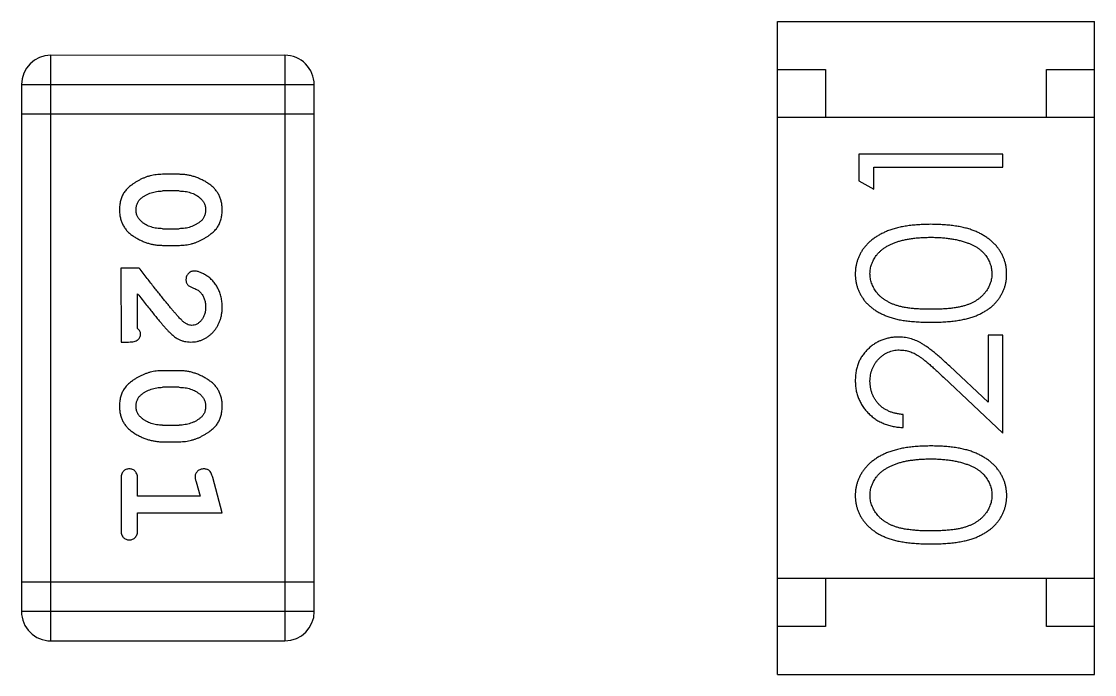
# Model space of a CAD drawing. Header units: millimetres. Extents: x 0 to 297, y 0 to 210.
# Drawn here: x 224.405 to 225.523, y 129.88 to 130.56 of the extents above; entities that cross this region are included whole.
import ezdxf

# ---------------------------------------------------------------- set-up
doc = ezdxf.new("R2010")
doc.units = ezdxf.units.MM
doc.layers.get('0').update_dxf_attribs({"linetype": 'CONTINUOUS'})

msp = doc.modelspace()

# ---------------------------------------------------------------- linework, layer by layer
at = {"color": 7, "linetype": 'Continuous'}
for p, q in [((225.1926, 129.8801), (225.1925, 130.5601)), ((225.1925, 130.5601), (225.5225, 130.5601)), ((225.5226, 129.8801), (225.5225, 130.5601)), ((224.6795, 130.5249), (224.4357, 130.5248)), ((224.4357, 129.9152), (224.4357, 130.5248)), ((224.6795, 130.5249), (224.6796, 129.9153)), ((225.1925, 130.5101), (225.2425, 130.5101)), ((225.2425, 130.5101), (225.2426, 130.4601)), ((225.4726, 130.4601), (225.4725, 130.5101)), ((225.4725, 130.5101), (225.5225, 130.5101)), ((224.4052, 130.4944), (224.4053, 129.9457)), ((224.4052, 130.4944), (224.71, 130.4944)), ((224.7101, 129.9458), (224.71, 130.4944)), ((224.4052, 130.4639), (224.71, 130.4639)), ((225.5226, 130.4601), (225.1926, 130.4601)), ((225.2773, 130.4219), (225.2773, 130.3942)), ((225.4273, 130.4219), (225.2773, 130.4219)), ((225.4273, 130.4085), (225.4273, 130.4219)), ((225.2927, 130.3854), (225.2927, 130.4085)), ((225.2927, 130.4085), (225.4273, 130.4085)), ((224.5696, 130.401), (224.5519, 130.401)), ((225.2773, 130.3942), (225.2927, 130.3854)), ((224.5694, 130.3837), (224.5522, 130.3837)), ((224.5522, 130.3443), (224.5694, 130.3443)), ((224.5519, 130.327), (224.5696, 130.327)), ((224.5088, 130.3034), (224.5089, 130.2263)), ((224.5277, 130.3034), (224.5088, 130.3034)), ((224.5262, 130.2405), (224.5262, 130.2767)), ((224.5089, 130.2263), (224.5167, 130.2263)), ((225.4119, 130.2335), (225.4119, 130.1637)), ((225.4273, 130.2335), (225.4119, 130.2335)), ((225.4273, 130.1316), (225.4273, 130.2335)), ((224.5697, 130.1965), (224.5519, 130.1965)), ((225.4119, 130.1637), (225.3719, 130.2012)), ((225.3652, 130.1897), (225.4273, 130.1316)), ((224.5694, 130.1792), (224.5522, 130.1792)), ((225.3235, 130.1373), (225.3235, 130.1508)), ((224.5522, 130.1398), (224.5694, 130.1398)), ((224.5519, 130.1225), (224.5697, 130.1225)), ((224.5089, 130.0832), (224.5089, 130.0313)), ((224.5262, 130.0659), (224.5262, 130.0832)), ((224.587, 130.0809), (224.5912, 130.0659)), ((224.6143, 130.0486), (224.6044, 130.0852)), ((224.5912, 130.0659), (224.5262, 130.0659)), ((224.5262, 130.0313), (224.5262, 130.0486)), ((224.5262, 130.0486), (224.6143, 130.0486)), ((224.7101, 129.9762), (224.4053, 129.9762)), ((225.5226, 129.9801), (225.1926, 129.9801)), ((225.2426, 129.9801), (225.2426, 129.9301)), ((225.4726, 129.9301), (225.4726, 129.9801)), ((224.7101, 129.9458), (224.4053, 129.9457)), ((225.2426, 129.9301), (225.1926, 129.9301)), ((225.5226, 129.9301), (225.4726, 129.9301)), ((224.4357, 129.9152), (224.6796, 129.9153)), ((225.1926, 129.8801), (225.5226, 129.8801))]:
    msp.add_line(p, q, dxfattribs=at)
for centre, start, end in [((224.4357, 130.4944), 90.0074, 180.0074), ((224.6795, 130.4944), 0.0074, 90.0074), ((224.4357, 129.9457), 180.0074, 270.0074), ((224.6796, 129.9457), 270.0074, 0.0074)]:
    msp.add_arc(centre, 0.0305, start, end, dxfattribs=at)
for points, knots in [([(224.5519, 130.401), (224.5508, 130.4009), (224.5487, 130.4009), (224.5455, 130.4006), (224.5424, 130.4001), (224.5393, 130.3994), (224.5362, 130.3986), (224.5332, 130.3974), (224.5303, 130.3962), (224.5274, 130.3947), (224.5247, 130.3931), (224.5221, 130.3915), (224.5198, 130.3898), (224.5177, 130.3882), (224.5158, 130.3865), (224.5142, 130.3848), (224.5128, 130.3831), (224.5112, 130.3807), (224.5095, 130.3775), (224.5082, 130.3733), (224.5074, 130.3687), (224.5073, 130.3656), (224.5073, 130.3639)], [0, 0, 0, 0, 0.049886, 0.09882, 0.148132, 0.19689, 0.246038, 0.295176, 0.345305, 0.395692, 0.445312, 0.491875, 0.535813, 0.577009, 0.616081, 0.652689, 0.687585, 0.720206, 0.785062, 0.85223, 0.923759, 1, 1, 1, 1]), ([(224.6142, 130.3642), (224.6142, 130.3656), (224.6141, 130.3684), (224.6134, 130.3725), (224.6123, 130.3763), (224.6107, 130.3799), (224.6086, 130.3832), (224.6061, 130.3863), (224.6032, 130.3891), (224.5998, 130.3915), (224.5962, 130.3937), (224.5925, 130.3956), (224.5888, 130.3973), (224.585, 130.3986), (224.5812, 130.3997), (224.5774, 130.4004), (224.5735, 130.4009), (224.5709, 130.4009), (224.5696, 130.401)], [0, 0, 0, 0, 0.06692, 0.130834, 0.19258, 0.252759, 0.312631, 0.373411, 0.436359, 0.501894, 0.568244, 0.632472, 0.69556, 0.757163, 0.818592, 0.878885, 0.939235, 1, 1, 1, 1]), ([(224.5299, 130.376), (224.5306, 130.3766), (224.5322, 130.3779), (224.5348, 130.3794), (224.5374, 130.3807), (224.5402, 130.3818), (224.543, 130.3826), (224.546, 130.3832), (224.549, 130.3836), (224.5511, 130.3836), (224.5522, 130.3837)], [0, 0, 0, 0, 0.124927, 0.248361, 0.370889, 0.492583, 0.61616, 0.741472, 0.869044, 1, 1, 1, 1]), ([(224.5694, 130.3837), (224.5704, 130.3836), (224.5725, 130.3836), (224.5756, 130.3833), (224.5785, 130.3827), (224.5813, 130.3819), (224.584, 130.3809), (224.5865, 130.3796), (224.5889, 130.3782), (224.5904, 130.377), (224.5911, 130.3764)], [0, 0, 0, 0, 0.135446, 0.266257, 0.393419, 0.517936, 0.639137, 0.758785, 0.879345, 1, 1, 1, 1]), ([(224.5246, 130.3639), (224.5246, 130.3645), (224.5246, 130.3658), (224.5249, 130.3676), (224.5253, 130.3693), (224.5259, 130.3708), (224.5266, 130.3723), (224.5275, 130.3737), (224.5286, 130.3749), (224.5294, 130.3756), (224.5299, 130.376)], [0, 0, 0, 0, 0.139844, 0.271849, 0.399162, 0.521619, 0.6402, 0.758957, 0.87828, 1, 1, 1, 1]), ([(224.5911, 130.3764), (224.5916, 130.376), (224.5925, 130.3752), (224.5937, 130.3739), (224.5947, 130.3725), (224.5955, 130.3709), (224.5962, 130.3693), (224.5966, 130.3677), (224.5969, 130.3659), (224.5969, 130.3647), (224.5969, 130.3641)], [0, 0, 0, 0, 0.13042, 0.256046, 0.378133, 0.498725, 0.620452, 0.742761, 0.869406, 1, 1, 1, 1]), ([(224.5073, 130.3639), (224.5073, 130.3625), (224.5074, 130.3597), (224.5081, 130.3556), (224.5092, 130.3517), (224.5108, 130.3482), (224.5128, 130.3448), (224.5154, 130.3418), (224.5183, 130.339), (224.5217, 130.3365), (224.5253, 130.3343), (224.529, 130.3324), (224.5327, 130.3307), (224.5364, 130.3294), (224.5402, 130.3283), (224.5441, 130.3276), (224.548, 130.3271), (224.5506, 130.3271), (224.5519, 130.327)], [0, 0, 0, 0, 0.067217, 0.131051, 0.19272, 0.252824, 0.312745, 0.373449, 0.436041, 0.501494, 0.567761, 0.632087, 0.695096, 0.757109, 0.817993, 0.878657, 0.939311, 1, 1, 1, 1]), ([(224.5304, 130.3516), (224.5299, 130.352), (224.529, 130.3528), (224.5278, 130.3541), (224.5268, 130.3555), (224.526, 130.357), (224.5254, 130.3586), (224.5249, 130.3603), (224.5246, 130.3621), (224.5246, 130.3633), (224.5246, 130.3639)], [0, 0, 0, 0, 0.129853, 0.25607, 0.380154, 0.49978, 0.62208, 0.743277, 0.868791, 1, 1, 1, 1]), ([(224.5696, 130.327), (224.5707, 130.327), (224.5729, 130.3271), (224.576, 130.3274), (224.5792, 130.3279), (224.5823, 130.3286), (224.5853, 130.3295), (224.5883, 130.3306), (224.5913, 130.3319), (224.5942, 130.3334), (224.5969, 130.335), (224.5995, 130.3366), (224.6018, 130.3383), (224.6039, 130.34), (224.6058, 130.3417), (224.6074, 130.3434), (224.6088, 130.3451), (224.6104, 130.3475), (224.612, 130.3507), (224.6133, 130.3548), (224.6141, 130.3594), (224.6142, 130.3625), (224.6142, 130.3642)], [0, 0, 0, 0, 0.049855, 0.099516, 0.148482, 0.19758, 0.246804, 0.296268, 0.346517, 0.397047, 0.446826, 0.49336, 0.537801, 0.579207, 0.617974, 0.654833, 0.689171, 0.722088, 0.786392, 0.853518, 0.924186, 1, 1, 1, 1]), ([(224.5969, 130.3641), (224.5969, 130.3634), (224.5969, 130.3622), (224.5967, 130.3604), (224.5962, 130.3587), (224.5956, 130.3571), (224.5949, 130.3556), (224.594, 130.3543), (224.5929, 130.353), (224.5921, 130.3523), (224.5917, 130.3519)], [0, 0, 0, 0, 0.138115, 0.270177, 0.397547, 0.520057, 0.63869, 0.757499, 0.878226, 1, 1, 1, 1]), ([(224.5522, 130.3443), (224.5511, 130.3444), (224.549, 130.3444), (224.546, 130.3447), (224.543, 130.3453), (224.5402, 130.3461), (224.5375, 130.3471), (224.535, 130.3484), (224.5326, 130.3498), (224.5311, 130.351), (224.5304, 130.3516)], [0, 0, 0, 0, 0.135449, 0.266263, 0.393429, 0.516942, 0.639128, 0.758779, 0.879341, 1, 1, 1, 1]), ([(224.5917, 130.3519), (224.5909, 130.3513), (224.5893, 130.3501), (224.5867, 130.3486), (224.5841, 130.3472), (224.5813, 130.3462), (224.5785, 130.3453), (224.5755, 130.3448), (224.5725, 130.3444), (224.5704, 130.3444), (224.5694, 130.3443)], [0, 0, 0, 0, 0.125331, 0.248948, 0.371201, 0.494032, 0.616811, 0.742104, 0.868849, 1, 1, 1, 1]), ([(225.3523, 130.3489), (225.35, 130.3488), (225.3456, 130.3488), (225.339, 130.3485), (225.3328, 130.3479), (225.3269, 130.3472), (225.3215, 130.3462), (225.3163, 130.3451), (225.3116, 130.3437), (225.3072, 130.3421), (225.3031, 130.3402), (225.2992, 130.3383), (225.2957, 130.3362), (225.2924, 130.334), (225.2894, 130.3316), (225.2866, 130.329), (225.2841, 130.3263), (225.2818, 130.3234), (225.2798, 130.3204), (225.2781, 130.3173), (225.2767, 130.3142), (225.2755, 130.3109), (225.2746, 130.3076), (225.2739, 130.3041), (225.2735, 130.3006), (225.2735, 130.2983), (225.2734, 130.2971)], [0, 0, 0, 0, 0.065278, 0.127205, 0.186168, 0.241675, 0.294115, 0.343609, 0.390387, 0.434463, 0.476646, 0.517002, 0.555936, 0.593716, 0.630057, 0.665601, 0.700745, 0.734917, 0.768681, 0.802087, 0.834849, 0.867433, 0.900138, 0.932806, 0.966212, 1, 1, 1, 1]), ([(225.4311, 130.2971), (225.4311, 130.2983), (225.4311, 130.3007), (225.4306, 130.3042), (225.43, 130.3076), (225.4291, 130.311), (225.4278, 130.3142), (225.4264, 130.3174), (225.4246, 130.3205), (225.4227, 130.3235), (225.4204, 130.3264), (225.4179, 130.3291), (225.4151, 130.3317), (225.412, 130.3341), (225.4087, 130.3364), (225.4052, 130.3385), (225.4014, 130.3404), (225.3973, 130.3422), (225.3929, 130.3438), (225.3882, 130.3451), (225.3831, 130.3463), (225.3776, 130.3472), (225.3718, 130.3479), (225.3656, 130.3485), (225.3591, 130.3488), (225.3546, 130.3488), (225.3523, 130.3489)], [0, 0, 0, 0, 0.033824, 0.067298, 0.10028, 0.133019, 0.165736, 0.198792, 0.232372, 0.266409, 0.301016, 0.336196, 0.371972, 0.408574, 0.446394, 0.485225, 0.525372, 0.567224, 0.611081, 0.65775, 0.70702, 0.759235, 0.814484, 0.873227, 0.934937, 1, 1, 1, 1]), ([(225.2888, 130.2975), (225.2889, 130.2992), (225.2891, 130.3024), (225.2903, 130.3073), (225.2925, 130.312), (225.2948, 130.3157), (225.2971, 130.3186), (225.2991, 130.3206), (225.3013, 130.3226), (225.3038, 130.3244), (225.3065, 130.3261), (225.3095, 130.3276), (225.3126, 130.3291), (225.3161, 130.3304), (225.3197, 130.3316), (225.3236, 130.3326), (225.3278, 130.3334), (225.3322, 130.3342), (225.3369, 130.3347), (225.3418, 130.3351), (225.347, 130.3353), (225.3505, 130.3354), (225.3523, 130.3354)], [0, 0, 0, 0, 0.059689, 0.119507, 0.181075, 0.246162, 0.279894, 0.314468, 0.350403, 0.387474, 0.426147, 0.466624, 0.508745, 0.553328, 0.600058, 0.649177, 0.700552, 0.754894, 0.811825, 0.871514, 0.934319, 1, 1, 1, 1]), ([(225.3523, 130.3354), (225.3541, 130.3354), (225.3576, 130.3353), (225.3629, 130.3351), (225.3679, 130.3346), (225.3727, 130.334), (225.3773, 130.3332), (225.3817, 130.3323), (225.3859, 130.3311), (225.3887, 130.3302), (225.39, 130.3297)], [0, 0, 0, 0, 0.141157, 0.277773, 0.409244, 0.535676, 0.657497, 0.775458, 0.889412, 1, 1, 1, 1]), ([(225.39, 130.3297), (225.391, 130.3293), (225.3931, 130.3286), (225.396, 130.3272), (225.3988, 130.3258), (225.4013, 130.3242), (225.4036, 130.3224), (225.4057, 130.3206), (225.4076, 130.3186), (225.4099, 130.3158), (225.4122, 130.3121), (225.4142, 130.3074), (225.4155, 130.3025), (225.4157, 130.2992), (225.4158, 130.2975)], [0, 0, 0, 0, 0.075949, 0.148549, 0.218996, 0.286119, 0.351826, 0.416074, 0.478265, 0.540325, 0.660405, 0.774606, 0.887187, 1, 1, 1, 1]), ([(224.5727, 130.2484), (224.5723, 130.2489), (224.5713, 130.2498), (224.5697, 130.2514), (224.568, 130.2533), (224.5661, 130.2555), (224.5639, 130.2579), (224.5616, 130.2607), (224.5591, 130.2637), (224.5564, 130.267), (224.5535, 130.2706), (224.5504, 130.2744), (224.5471, 130.2786), (224.5436, 130.283), (224.5399, 130.2877), (224.536, 130.2927), (224.5319, 130.298), (224.5292, 130.3016), (224.5277, 130.3034)], [0, 0, 0, 0, 0.026647, 0.057942, 0.094152, 0.134806, 0.180631, 0.231142, 0.286385, 0.346321, 0.411439, 0.481035, 0.555329, 0.634592, 0.718826, 0.807759, 0.901393, 1, 1, 1, 1]), ([(224.5849, 130.3003), (224.5844, 130.3003), (224.5833, 130.3002), (224.5817, 130.2997), (224.5803, 130.2988), (224.579, 130.2977), (224.5779, 130.2964), (224.5771, 130.2948), (224.5766, 130.2932), (224.5765, 130.292), (224.5765, 130.2915)], [0, 0, 0, 0, 0.120856, 0.239483, 0.360995, 0.490166, 0.620982, 0.746416, 0.870253, 1, 1, 1, 1]), ([(224.6143, 130.263), (224.6142, 130.2647), (224.6141, 130.2681), (224.6132, 130.273), (224.6118, 130.2778), (224.6098, 130.2823), (224.6074, 130.2864), (224.6045, 130.29), (224.6013, 130.2932), (224.5977, 130.2957), (224.5941, 130.2977), (224.5908, 130.2991), (224.5878, 130.3001), (224.5858, 130.3002), (224.5849, 130.3003)], [0, 0, 0, 0, 0.098286, 0.193983, 0.289056, 0.384352, 0.477435, 0.566197, 0.652355, 0.737986, 0.818188, 0.887401, 0.94802, 1, 1, 1, 1]), ([(225.2734, 130.2971), (225.2735, 130.2959), (225.2735, 130.2936), (225.2739, 130.2901), (225.2746, 130.2867), (225.2755, 130.2834), (225.2767, 130.2802), (225.2781, 130.2771), (225.2799, 130.2741), (225.2818, 130.2711), (225.284, 130.2683), (225.2865, 130.2656), (225.2892, 130.2632), (225.2921, 130.2609), (225.2954, 130.2587), (225.2988, 130.2567), (225.3025, 130.2549), (225.3065, 130.2532), (225.3108, 130.2517), (225.3155, 130.2504), (225.3206, 130.2493), (225.3261, 130.2485), (225.3321, 130.2478), (225.3385, 130.2473), (225.3453, 130.247), (225.35, 130.2469), (225.3524, 130.2469)], [0, 0, 0, 0, 0.033742, 0.066533, 0.099153, 0.13154, 0.164087, 0.196563, 0.229707, 0.263315, 0.297504, 0.331686, 0.366482, 0.4021, 0.438958, 0.476748, 0.515985, 0.556589, 0.599519, 0.645765, 0.695487, 0.748721, 0.805687, 0.866754, 0.931405, 1, 1, 1, 1]), ([(225.3523, 130.2604), (225.3503, 130.2604), (225.3464, 130.2604), (225.3407, 130.2607), (225.3354, 130.261), (225.3305, 130.2615), (225.326, 130.2621), (225.3219, 130.263), (225.3181, 130.2639), (225.3147, 130.265), (225.3116, 130.2662), (225.3087, 130.2676), (225.306, 130.2691), (225.3035, 130.2707), (225.3011, 130.2724), (225.299, 130.2743), (225.2971, 130.2763), (225.2948, 130.2792), (225.2925, 130.2829), (225.2903, 130.2876), (225.2891, 130.2925), (225.2889, 130.2959), (225.2888, 130.2975)], [0, 0, 0, 0, 0.073302, 0.142286, 0.206253, 0.266017, 0.321612, 0.372532, 0.419497, 0.462398, 0.502825, 0.541489, 0.579034, 0.615143, 0.650298, 0.684912, 0.718701, 0.752189, 0.817245, 0.879117, 0.939613, 1, 1, 1, 1]), ([(225.4158, 130.2975), (225.4157, 130.2959), (225.4155, 130.2926), (225.4142, 130.2877), (225.4121, 130.283), (225.4098, 130.2792), (225.4075, 130.2764), (225.4055, 130.2743), (225.4034, 130.2724), (225.4011, 130.2706), (225.3986, 130.269), (225.3958, 130.2675), (225.393, 130.2662), (225.3898, 130.2649), (225.3864, 130.2638), (225.3827, 130.2629), (225.3785, 130.2622), (225.374, 130.2615), (225.3691, 130.261), (225.3638, 130.2607), (225.3582, 130.2604), (225.3543, 130.2604), (225.3523, 130.2604)], [0, 0, 0, 0, 0.060034, 0.120278, 0.182348, 0.247919, 0.281641, 0.315701, 0.350322, 0.385703, 0.421819, 0.459196, 0.497866, 0.538301, 0.58121, 0.628183, 0.679403, 0.734699, 0.794074, 0.858416, 0.927049, 1, 1, 1, 1]), ([(225.3524, 130.2469), (225.3547, 130.2469), (225.3594, 130.247), (225.3661, 130.2473), (225.3725, 130.2478), (225.3784, 130.2485), (225.384, 130.2494), (225.3891, 130.2505), (225.3939, 130.2518), (225.3982, 130.2533), (225.4022, 130.255), (225.4059, 130.2569), (225.4094, 130.2589), (225.4126, 130.261), (225.4156, 130.2633), (225.4183, 130.2658), (225.4207, 130.2685), (225.4229, 130.2713), (225.4248, 130.2742), (225.4265, 130.2772), (225.428, 130.2803), (225.4291, 130.2835), (225.43, 130.2868), (225.4307, 130.2901), (225.4311, 130.2936), (225.4311, 130.2959), (225.4311, 130.2971)], [0, 0, 0, 0, 0.068113, 0.132564, 0.193427, 0.250218, 0.303569, 0.353576, 0.400235, 0.443586, 0.484619, 0.524292, 0.56238, 0.599049, 0.63494, 0.669782, 0.704009, 0.737842, 0.771098, 0.803896, 0.836415, 0.868639, 0.900715, 0.933378, 0.966213, 1, 1, 1, 1]), ([(224.5765, 130.2915), (224.5765, 130.291), (224.5766, 130.29), (224.5768, 130.2886), (224.5773, 130.2874), (224.578, 130.2863), (224.5789, 130.2852), (224.5801, 130.2844), (224.5815, 130.2836), (224.5825, 130.2832), (224.5831, 130.283)], [0, 0, 0, 0, 0.127347, 0.246131, 0.359406, 0.470543, 0.586092, 0.711469, 0.847022, 1, 1, 1, 1]), ([(224.5831, 130.283), (224.584, 130.2827), (224.5857, 130.2821), (224.588, 130.2809), (224.59, 130.2796), (224.5911, 130.2785), (224.5916, 130.278)], [0, 0, 0, 0, 0.285518, 0.544185, 0.781367, 1, 1, 1, 1]), ([(224.5262, 130.2767), (224.5277, 130.2747), (224.5307, 130.2709), (224.535, 130.2654), (224.539, 130.2604), (224.5425, 130.256), (224.5457, 130.252), (224.5485, 130.2486), (224.551, 130.2457), (224.5525, 130.2439), (224.5532, 130.2431)], [0, 0, 0, 0, 0.176662, 0.337826, 0.484741, 0.617764, 0.73494, 0.837793, 0.926412, 1, 1, 1, 1]), ([(224.5916, 130.278), (224.592, 130.2775), (224.5928, 130.2765), (224.594, 130.2749), (224.5949, 130.2732), (224.5956, 130.2713), (224.5962, 130.2694), (224.5966, 130.2674), (224.5969, 130.2653), (224.5969, 130.2639), (224.597, 130.2631)], [0, 0, 0, 0, 0.121873, 0.243139, 0.363336, 0.485133, 0.607572, 0.734701, 0.864814, 1, 1, 1, 1]), ([(224.5815, 130.2263), (224.5826, 130.2264), (224.5848, 130.2265), (224.588, 130.2269), (224.5911, 130.2278), (224.5941, 130.2289), (224.597, 130.2303), (224.5997, 130.2321), (224.6023, 130.2342), (224.6047, 130.2366), (224.607, 130.2393), (224.6089, 130.2421), (224.6106, 130.2452), (224.6119, 130.2484), (224.613, 130.2518), (224.6137, 130.2554), (224.6142, 130.2591), (224.6142, 130.2617), (224.6143, 130.263)], [0, 0, 0, 0, 0.060981, 0.120256, 0.178148, 0.236115, 0.293993, 0.352864, 0.413358, 0.476056, 0.539296, 0.602396, 0.665116, 0.728325, 0.792919, 0.859317, 0.928302, 1, 1, 1, 1]), ([(224.597, 130.2631), (224.5969, 130.2617), (224.5968, 130.2591), (224.596, 130.2552), (224.5946, 130.2518), (224.5927, 130.249), (224.5904, 130.2467), (224.5879, 130.2449), (224.5852, 130.2439), (224.5834, 130.2437), (224.5824, 130.2437)], [0, 0, 0, 0, 0.156344, 0.299348, 0.4327, 0.561, 0.682299, 0.791883, 0.89611, 1, 1, 1, 1]), ([(224.5824, 130.2437), (224.5816, 130.2437), (224.58, 130.2438), (224.5776, 130.2448), (224.5751, 130.2463), (224.5735, 130.2477), (224.5727, 130.2484)], [0, 0, 0, 0, 0.212836, 0.442809, 0.70317, 1, 1, 1, 1]), ([(224.5293, 130.235), (224.5293, 130.2354), (224.5292, 130.2364), (224.5285, 130.2378), (224.5275, 130.2392), (224.5266, 130.24), (224.5262, 130.2405)], [0, 0, 0, 0, 0.20611, 0.432681, 0.695597, 1, 1, 1, 1]), ([(224.5532, 130.2431), (224.554, 130.2422), (224.5555, 130.2405), (224.5577, 130.2382), (224.5598, 130.2361), (224.5618, 130.2342), (224.5636, 130.2326), (224.5654, 130.2312), (224.5671, 130.2301), (224.5691, 130.229), (224.5717, 130.2279), (224.5748, 130.227), (224.5781, 130.2264), (224.5804, 130.2264), (224.5815, 130.2263)], [0, 0, 0, 0, 0.103002, 0.197728, 0.285279, 0.365235, 0.437224, 0.502446, 0.560545, 0.611446, 0.707576, 0.80349, 0.900532, 1, 1, 1, 1]), ([(224.5167, 130.2263), (224.5178, 130.2264), (224.5198, 130.2264), (224.5225, 130.2268), (224.5247, 130.2275), (224.5265, 130.2286), (224.5278, 130.2299), (224.5287, 130.2314), (224.5292, 130.2331), (224.5293, 130.2344), (224.5293, 130.235)], [0, 0, 0, 0, 0.1844, 0.34094, 0.473574, 0.586824, 0.690029, 0.789175, 0.890445, 1, 1, 1, 1]), ([(225.318, 130.2315), (225.3166, 130.2315), (225.3136, 130.2314), (225.3093, 130.2308), (225.3052, 130.2298), (225.3012, 130.2285), (225.2973, 130.2267), (225.2936, 130.2245), (225.29, 130.222), (225.2867, 130.219), (225.2836, 130.2159), (225.2809, 130.2123), (225.2786, 130.2086), (225.2767, 130.2046), (225.2752, 130.2003), (225.2742, 130.1958), (225.2736, 130.1911), (225.2735, 130.1879), (225.2735, 130.1862)], [0, 0, 0, 0, 0.06271, 0.123347, 0.183401, 0.242828, 0.302097, 0.36242, 0.423725, 0.487032, 0.550491, 0.612709, 0.674265, 0.73617, 0.799211, 0.863483, 0.930525, 1, 1, 1, 1]), ([(225.3719, 130.2012), (225.3703, 130.2026), (225.3674, 130.2054), (225.363, 130.2094), (225.3589, 130.2129), (225.355, 130.2161), (225.3514, 130.219), (225.348, 130.2214), (225.3448, 130.2235), (225.341, 130.2259), (225.3363, 130.2282), (225.3304, 130.2301), (225.3243, 130.2313), (225.3201, 130.2315), (225.318, 130.2315)], [0, 0, 0, 0, 0.09953, 0.192079, 0.277712, 0.357454, 0.429648, 0.495771, 0.555538, 0.608657, 0.707578, 0.804328, 0.901298, 1, 1, 1, 1]), ([(225.2888, 130.1855), (225.2889, 130.1867), (225.2889, 130.1889), (225.2894, 130.1921), (225.2901, 130.1952), (225.291, 130.1982), (225.2923, 130.201), (225.2939, 130.2037), (225.2957, 130.2063), (225.2978, 130.2087), (225.3001, 130.2109), (225.3025, 130.2128), (225.305, 130.2144), (225.3076, 130.2158), (225.3104, 130.2168), (225.3133, 130.2175), (225.3162, 130.218), (225.3182, 130.2181), (225.3193, 130.2181)], [0, 0, 0, 0, 0.068027, 0.133505, 0.19695, 0.26027, 0.322741, 0.384982, 0.448465, 0.513424, 0.578224, 0.640011, 0.700094, 0.760067, 0.819012, 0.877878, 0.938035, 1, 1, 1, 1]), ([(225.3193, 130.2181), (225.3209, 130.218), (225.3241, 130.2179), (225.3289, 130.2169), (225.3336, 130.2152), (225.3374, 130.2132), (225.3405, 130.2111), (225.3432, 130.2092), (225.3461, 130.2069), (225.3494, 130.2042), (225.3529, 130.2012), (225.3568, 130.1977), (225.3609, 130.1939), (225.3637, 130.1911), (225.3652, 130.1897)], [0, 0, 0, 0, 0.088014, 0.174976, 0.2638, 0.355443, 0.406413, 0.465519, 0.533076, 0.609353, 0.693899, 0.787171, 0.889197, 1, 1, 1, 1]), ([(224.5519, 130.1965), (224.5508, 130.1964), (224.5487, 130.1964), (224.5455, 130.1961), (224.5424, 130.1956), (224.5393, 130.1949), (224.5363, 130.194), (224.5333, 130.1929), (224.5303, 130.1916), (224.5274, 130.1902), (224.5247, 130.1886), (224.5221, 130.187), (224.5198, 130.1853), (224.5177, 130.1837), (224.5159, 130.182), (224.5142, 130.1803), (224.5128, 130.1785), (224.5112, 130.1762), (224.5096, 130.173), (224.5083, 130.1688), (224.5074, 130.1642), (224.5073, 130.161), (224.5073, 130.1594)], [0, 0, 0, 0, 0.049886, 0.09882, 0.148132, 0.19689, 0.246038, 0.295176, 0.345305, 0.395692, 0.445312, 0.491875, 0.535813, 0.577009, 0.616081, 0.652689, 0.687585, 0.720206, 0.785062, 0.85223, 0.923759, 1, 1, 1, 1]), ([(224.6143, 130.1597), (224.6142, 130.1611), (224.6142, 130.1639), (224.6134, 130.168), (224.6123, 130.1718), (224.6107, 130.1754), (224.6087, 130.1787), (224.6062, 130.1818), (224.6032, 130.1845), (224.5998, 130.187), (224.5962, 130.1892), (224.5925, 130.1911), (224.5888, 130.1928), (224.5851, 130.1941), (224.5813, 130.1952), (224.5774, 130.1959), (224.5736, 130.1964), (224.571, 130.1964), (224.5697, 130.1965)], [0, 0, 0, 0, 0.06692, 0.130834, 0.19258, 0.252759, 0.312631, 0.373411, 0.436359, 0.501894, 0.568244, 0.632472, 0.69556, 0.757163, 0.818592, 0.878885, 0.939235, 1, 1, 1, 1]), ([(225.2735, 130.1862), (225.2735, 130.1845), (225.2736, 130.1813), (225.2742, 130.1764), (225.2754, 130.1718), (225.2769, 130.1674), (225.2789, 130.1632), (225.2813, 130.1591), (225.2842, 130.1553), (225.2875, 130.1518), (225.2911, 130.1485), (225.295, 130.1456), (225.2992, 130.1432), (225.3035, 130.1412), (225.3082, 130.1395), (225.3131, 130.1384), (225.3182, 130.1376), (225.3217, 130.1374), (225.3235, 130.1373)], [0, 0, 0, 0, 0.06445, 0.126725, 0.187421, 0.247417, 0.306749, 0.366595, 0.427749, 0.490235, 0.553031, 0.614805, 0.676505, 0.738096, 0.801021, 0.864897, 0.931209, 1, 1, 1, 1]), ([(225.3235, 130.1508), (225.3221, 130.1509), (225.3195, 130.1512), (225.3158, 130.1519), (225.3122, 130.1528), (225.3089, 130.1541), (225.3058, 130.1556), (225.3029, 130.1573), (225.3003, 130.1593), (225.2979, 130.1616), (225.2958, 130.164), (225.2939, 130.1667), (225.2923, 130.1694), (225.2911, 130.1724), (225.2901, 130.1755), (225.2894, 130.1787), (225.2889, 130.1821), (225.2889, 130.1844), (225.2888, 130.1855)], [0, 0, 0, 0, 0.073648, 0.143686, 0.210962, 0.275557, 0.338064, 0.399311, 0.4594, 0.51934, 0.579024, 0.637809, 0.695959, 0.754122, 0.813113, 0.873453, 0.935561, 1, 1, 1, 1]), ([(224.5246, 130.1594), (224.5246, 130.16), (224.5246, 130.1612), (224.5249, 130.1631), (224.5253, 130.1648), (224.5259, 130.1663), (224.5266, 130.1678), (224.5275, 130.1692), (224.5286, 130.1704), (224.5295, 130.1711), (224.5299, 130.1715)], [0, 0, 0, 0, 0.139844, 0.271849, 0.399162, 0.521619, 0.6402, 0.758957, 0.87828, 1, 1, 1, 1]), ([(224.5299, 130.1715), (224.5307, 130.1721), (224.5322, 130.1733), (224.5348, 130.1749), (224.5374, 130.1762), (224.5402, 130.1773), (224.543, 130.1781), (224.546, 130.1787), (224.5491, 130.1791), (224.5511, 130.1791), (224.5522, 130.1792)], [0, 0, 0, 0, 0.124927, 0.248361, 0.370889, 0.492583, 0.61616, 0.741472, 0.869044, 1, 1, 1, 1]), ([(224.5694, 130.1792), (224.5704, 130.1791), (224.5725, 130.1791), (224.5756, 130.1788), (224.5785, 130.1782), (224.5813, 130.1774), (224.584, 130.1764), (224.5865, 130.1751), (224.5889, 130.1736), (224.5904, 130.1725), (224.5912, 130.1719)], [0, 0, 0, 0, 0.135446, 0.266257, 0.393419, 0.517936, 0.639137, 0.758785, 0.879345, 1, 1, 1, 1]), ([(224.5912, 130.1719), (224.5916, 130.1715), (224.5925, 130.1707), (224.5937, 130.1694), (224.5947, 130.168), (224.5955, 130.1664), (224.5962, 130.1648), (224.5966, 130.1631), (224.5969, 130.1614), (224.5969, 130.1602), (224.597, 130.1595)], [0, 0, 0, 0, 0.13042, 0.256046, 0.378133, 0.498725, 0.620452, 0.742761, 0.869406, 1, 1, 1, 1]), ([(224.5073, 130.1594), (224.5073, 130.158), (224.5074, 130.1551), (224.5081, 130.1511), (224.5092, 130.1472), (224.5108, 130.1436), (224.5129, 130.1403), (224.5154, 130.1373), (224.5183, 130.1345), (224.5217, 130.132), (224.5253, 130.1298), (224.529, 130.1279), (224.5327, 130.1262), (224.5365, 130.1249), (224.5403, 130.1238), (224.5441, 130.1231), (224.548, 130.1226), (224.5506, 130.1225), (224.5519, 130.1225)], [0, 0, 0, 0, 0.067217, 0.131051, 0.19272, 0.252824, 0.312745, 0.373449, 0.436041, 0.501494, 0.567761, 0.632087, 0.695096, 0.757109, 0.817993, 0.878657, 0.939311, 1, 1, 1, 1]), ([(224.5304, 130.1471), (224.5299, 130.1475), (224.529, 130.1483), (224.5279, 130.1496), (224.5268, 130.151), (224.526, 130.1525), (224.5254, 130.1541), (224.5249, 130.1558), (224.5247, 130.1575), (224.5246, 130.1587), (224.5246, 130.1594)], [0, 0, 0, 0, 0.129853, 0.25607, 0.380154, 0.49978, 0.62208, 0.743277, 0.868791, 1, 1, 1, 1]), ([(224.5697, 130.1225), (224.5707, 130.1225), (224.5729, 130.1226), (224.5761, 130.1229), (224.5792, 130.1234), (224.5823, 130.1241), (224.5854, 130.125), (224.5884, 130.1261), (224.5913, 130.1274), (224.5942, 130.1289), (224.5969, 130.1305), (224.5995, 130.1321), (224.6018, 130.1338), (224.6039, 130.1355), (224.6058, 130.1372), (224.6074, 130.1389), (224.6089, 130.1406), (224.6104, 130.143), (224.612, 130.1462), (224.6133, 130.1503), (224.6141, 130.1549), (224.6142, 130.158), (224.6143, 130.1597)], [0, 0, 0, 0, 0.049855, 0.099516, 0.148482, 0.19758, 0.246804, 0.296268, 0.346517, 0.397047, 0.446826, 0.49336, 0.537801, 0.579207, 0.617974, 0.654833, 0.689171, 0.722088, 0.786392, 0.853518, 0.924186, 1, 1, 1, 1]), ([(224.597, 130.1595), (224.597, 130.1589), (224.5969, 130.1577), (224.5967, 130.1559), (224.5963, 130.1542), (224.5957, 130.1526), (224.5949, 130.1511), (224.594, 130.1498), (224.5929, 130.1485), (224.5921, 130.1478), (224.5917, 130.1474)], [0, 0, 0, 0, 0.138115, 0.270177, 0.397547, 0.520057, 0.63869, 0.757499, 0.878226, 1, 1, 1, 1]), ([(224.5522, 130.1398), (224.5511, 130.1398), (224.549, 130.1399), (224.546, 130.1402), (224.5431, 130.1408), (224.5403, 130.1416), (224.5376, 130.1426), (224.5351, 130.1439), (224.5326, 130.1453), (224.5311, 130.1465), (224.5304, 130.1471)], [0, 0, 0, 0, 0.135449, 0.266263, 0.393429, 0.516942, 0.639128, 0.758779, 0.879341, 1, 1, 1, 1]), ([(224.5917, 130.1474), (224.5909, 130.1468), (224.5893, 130.1456), (224.5867, 130.144), (224.5841, 130.1427), (224.5813, 130.1417), (224.5785, 130.1408), (224.5756, 130.1403), (224.5725, 130.1399), (224.5704, 130.1398), (224.5694, 130.1398)], [0, 0, 0, 0, 0.125331, 0.248948, 0.371201, 0.494032, 0.616811, 0.742104, 0.868849, 1, 1, 1, 1]), ([(225.3524, 130.1181), (225.3501, 130.1181), (225.3456, 130.118), (225.339, 130.1177), (225.3328, 130.1172), (225.327, 130.1164), (225.3215, 130.1155), (225.3164, 130.1143), (225.3116, 130.1129), (225.3072, 130.1113), (225.3031, 130.1095), (225.2993, 130.1076), (225.2957, 130.1055), (225.2924, 130.1032), (225.2894, 130.1008), (225.2866, 130.0982), (225.2841, 130.0955), (225.2819, 130.0926), (225.2799, 130.0897), (225.2782, 130.0866), (225.2767, 130.0834), (225.2755, 130.0801), (225.2746, 130.0768), (225.2739, 130.0734), (225.2735, 130.0699), (225.2735, 130.0675), (225.2735, 130.0663)], [0, 0, 0, 0, 0.065278, 0.127205, 0.186168, 0.241675, 0.294115, 0.343609, 0.390387, 0.434463, 0.476646, 0.517002, 0.555936, 0.593716, 0.630057, 0.665601, 0.700745, 0.734917, 0.768681, 0.802087, 0.834849, 0.867433, 0.900138, 0.932806, 0.966212, 1, 1, 1, 1]), ([(225.4312, 130.0663), (225.4312, 130.0675), (225.4311, 130.0699), (225.4307, 130.0734), (225.43, 130.0768), (225.4291, 130.0802), (225.4279, 130.0834), (225.4264, 130.0866), (225.4247, 130.0897), (225.4227, 130.0927), (225.4204, 130.0956), (225.4179, 130.0984), (225.4151, 130.101), (225.4121, 130.1034), (225.4088, 130.1056), (225.4052, 130.1077), (225.4014, 130.1096), (225.3973, 130.1114), (225.393, 130.113), (225.3882, 130.1143), (225.3831, 130.1155), (225.3777, 130.1165), (225.3718, 130.1172), (225.3657, 130.1177), (225.3591, 130.118), (225.3547, 130.1181), (225.3524, 130.1181)], [0, 0, 0, 0, 0.033824, 0.067298, 0.10028, 0.133019, 0.165736, 0.198792, 0.232372, 0.266409, 0.301016, 0.336196, 0.371972, 0.408574, 0.446394, 0.485225, 0.525372, 0.567224, 0.611081, 0.65775, 0.70702, 0.759235, 0.814484, 0.873227, 0.934937, 1, 1, 1, 1]), ([(225.2889, 130.0668), (225.2889, 130.0684), (225.2891, 130.0717), (225.2904, 130.0765), (225.2925, 130.0812), (225.2948, 130.0849), (225.2971, 130.0878), (225.2991, 130.0899), (225.3014, 130.0918), (225.3038, 130.0936), (225.3066, 130.0953), (225.3095, 130.0969), (225.3127, 130.0983), (225.3161, 130.0996), (225.3198, 130.1008), (225.3237, 130.1019), (225.3278, 130.1027), (225.3323, 130.1034), (225.3369, 130.1039), (225.3418, 130.1044), (225.347, 130.1046), (225.3505, 130.1046), (225.3523, 130.1046)], [0, 0, 0, 0, 0.059689, 0.119507, 0.181075, 0.246162, 0.279894, 0.314468, 0.350403, 0.387474, 0.426147, 0.466624, 0.508745, 0.553328, 0.600058, 0.649177, 0.700552, 0.754894, 0.811825, 0.871514, 0.934319, 1, 1, 1, 1]), ([(225.3523, 130.1046), (225.3541, 130.1046), (225.3577, 130.1046), (225.3629, 130.1043), (225.3679, 130.1038), (225.3727, 130.1033), (225.3773, 130.1024), (225.3818, 130.1015), (225.386, 130.1003), (225.3887, 130.0994), (225.39, 130.099)], [0, 0, 0, 0, 0.141157, 0.277773, 0.409244, 0.535676, 0.657497, 0.775458, 0.889412, 1, 1, 1, 1]), ([(224.5175, 130.0942), (224.5169, 130.0942), (224.5157, 130.0941), (224.514, 130.0936), (224.5125, 130.0928), (224.5112, 130.0916), (224.5101, 130.09), (224.5094, 130.0881), (224.5089, 130.0858), (224.5089, 130.0841), (224.5089, 130.0832)], [0, 0, 0, 0, 0.115051, 0.223278, 0.329269, 0.437893, 0.554681, 0.682591, 0.83103, 1, 1, 1, 1]), ([(224.5262, 130.0832), (224.5262, 130.0841), (224.5261, 130.0858), (224.5257, 130.0881), (224.5249, 130.09), (224.5238, 130.0916), (224.5225, 130.0928), (224.521, 130.0936), (224.5193, 130.0941), (224.5181, 130.0942), (224.5175, 130.0942)], [0, 0, 0, 0, 0.169102, 0.317658, 0.446239, 0.563118, 0.671828, 0.776546, 0.884858, 1, 1, 1, 1]), ([(224.5952, 130.0942), (224.5946, 130.0942), (224.5934, 130.0941), (224.5916, 130.0937), (224.59, 130.093), (224.5886, 130.0919), (224.5874, 130.0907), (224.5866, 130.0894), (224.5861, 130.0879), (224.586, 130.0868), (224.586, 130.0863)], [0, 0, 0, 0, 0.138815, 0.27042, 0.39836, 0.52875, 0.654955, 0.771147, 0.884581, 1, 1, 1, 1]), ([(224.6044, 130.0852), (224.6041, 130.086), (224.6037, 130.0876), (224.6028, 130.0897), (224.6019, 130.0913), (224.6009, 130.0925), (224.5997, 130.0933), (224.5984, 130.0938), (224.5969, 130.0942), (224.5958, 130.0942), (224.5952, 130.0942)], [0, 0, 0, 0, 0.187321, 0.344927, 0.475328, 0.579604, 0.674244, 0.773631, 0.882025, 1, 1, 1, 1]), ([(225.39, 130.099), (225.3911, 130.0986), (225.3931, 130.0978), (225.3961, 130.0965), (225.3988, 130.095), (225.4013, 130.0934), (225.4036, 130.0917), (225.4058, 130.0898), (225.4077, 130.0878), (225.4099, 130.085), (225.4123, 130.0813), (225.4143, 130.0766), (225.4156, 130.0718), (225.4157, 130.0684), (225.4158, 130.0668)], [0, 0, 0, 0, 0.075949, 0.148549, 0.218996, 0.286119, 0.351826, 0.416074, 0.478265, 0.540325, 0.660405, 0.774606, 0.887187, 1, 1, 1, 1]), ([(224.586, 130.0863), (224.586, 130.086), (224.586, 130.0852), (224.5862, 130.084), (224.5866, 130.0825), (224.5868, 130.0815), (224.587, 130.0809)], [0, 0, 0, 0, 0.183151, 0.413144, 0.682305, 1, 1, 1, 1]), ([(225.2735, 130.0663), (225.2735, 130.0651), (225.2735, 130.0628), (225.2739, 130.0593), (225.2746, 130.056), (225.2756, 130.0527), (225.2767, 130.0495), (225.2782, 130.0463), (225.2799, 130.0433), (225.2818, 130.0404), (225.2841, 130.0376), (225.2865, 130.0349), (225.2892, 130.0324), (225.2922, 130.0301), (225.2954, 130.0279), (225.2988, 130.0259), (225.3025, 130.0241), (225.3065, 130.0224), (225.3108, 130.0209), (225.3155, 130.0197), (225.3206, 130.0185), (225.3262, 130.0177), (225.3321, 130.017), (225.3385, 130.0165), (225.3453, 130.0162), (225.35, 130.0162), (225.3524, 130.0162)], [0, 0, 0, 0, 0.033742, 0.066533, 0.099153, 0.13154, 0.164087, 0.196563, 0.229707, 0.263315, 0.297504, 0.331686, 0.366482, 0.4021, 0.438958, 0.476748, 0.515985, 0.556589, 0.599519, 0.645765, 0.695487, 0.748721, 0.805687, 0.866754, 0.931405, 1, 1, 1, 1]), ([(225.3523, 130.0296), (225.3503, 130.0296), (225.3464, 130.0296), (225.3407, 130.0299), (225.3355, 130.0302), (225.3306, 130.0308), (225.326, 130.0314), (225.3219, 130.0322), (225.3181, 130.0331), (225.3147, 130.0342), (225.3116, 130.0354), (225.3087, 130.0368), (225.306, 130.0383), (225.3035, 130.0399), (225.3012, 130.0417), (225.299, 130.0435), (225.2971, 130.0456), (225.2949, 130.0484), (225.2925, 130.0522), (225.2904, 130.0569), (225.2891, 130.0618), (225.2889, 130.0651), (225.2889, 130.0668)], [0, 0, 0, 0, 0.073302, 0.142286, 0.206253, 0.266017, 0.321612, 0.372532, 0.419497, 0.462398, 0.502825, 0.541489, 0.579034, 0.615143, 0.650298, 0.684912, 0.718701, 0.752189, 0.817245, 0.879117, 0.939613, 1, 1, 1, 1]), ([(225.4158, 130.0668), (225.4157, 130.0651), (225.4155, 130.0618), (225.4142, 130.0569), (225.4122, 130.0522), (225.4098, 130.0484), (225.4075, 130.0456), (225.4056, 130.0435), (225.4034, 130.0416), (225.4011, 130.0399), (225.3986, 130.0382), (225.3959, 130.0368), (225.393, 130.0354), (225.3899, 130.0342), (225.3865, 130.0331), (225.3827, 130.0321), (225.3785, 130.0314), (225.374, 130.0307), (225.3691, 130.0303), (225.3639, 130.0299), (225.3582, 130.0296), (225.3543, 130.0296), (225.3523, 130.0296)], [0, 0, 0, 0, 0.060034, 0.120278, 0.182348, 0.247919, 0.281641, 0.315701, 0.350322, 0.385703, 0.421819, 0.459196, 0.497866, 0.538301, 0.58121, 0.628183, 0.679403, 0.734699, 0.794074, 0.858416, 0.927049, 1, 1, 1, 1]), ([(225.3524, 130.0162), (225.3548, 130.0162), (225.3594, 130.0162), (225.3662, 130.0165), (225.3725, 130.017), (225.3785, 130.0177), (225.384, 130.0186), (225.3892, 130.0197), (225.3939, 130.021), (225.3982, 130.0225), (225.4022, 130.0242), (225.4059, 130.0261), (225.4094, 130.0281), (225.4126, 130.0303), (225.4156, 130.0326), (225.4183, 130.035), (225.4207, 130.0377), (225.4229, 130.0405), (225.4249, 130.0434), (225.4265, 130.0464), (225.428, 130.0495), (225.4291, 130.0527), (225.43, 130.056), (225.4307, 130.0594), (225.4311, 130.0628), (225.4312, 130.0651), (225.4312, 130.0663)], [0, 0, 0, 0, 0.068113, 0.132564, 0.193427, 0.250218, 0.303569, 0.353576, 0.400235, 0.443586, 0.484619, 0.524292, 0.56238, 0.599049, 0.63494, 0.669782, 0.704009, 0.737842, 0.771098, 0.803896, 0.836415, 0.868639, 0.900715, 0.933378, 0.966213, 1, 1, 1, 1]), ([(224.5089, 130.0313), (224.5089, 130.0304), (224.5089, 130.0287), (224.5094, 130.0264), (224.5101, 130.0244), (224.5112, 130.0229), (224.5125, 130.0217), (224.5141, 130.0209), (224.5157, 130.0204), (224.5169, 130.0203), (224.5175, 130.0203)], [0, 0, 0, 0, 0.169012, 0.317488, 0.445429, 0.560977, 0.67065, 0.776666, 0.88492, 1, 1, 1, 1]), ([(224.5175, 130.0203), (224.5181, 130.0203), (224.5193, 130.0204), (224.521, 130.0209), (224.5225, 130.0217), (224.5238, 130.0229), (224.5249, 130.0244), (224.5257, 130.0264), (224.5261, 130.0287), (224.5262, 130.0304), (224.5262, 130.0313)], [0, 0, 0, 0, 0.11517, 0.223509, 0.328254, 0.438012, 0.553651, 0.682263, 0.830856, 1, 1, 1, 1])]:
    msp.add_open_spline(points, degree=3, knots=knots, dxfattribs=at)

doc.saveas('drawing.dxf')
